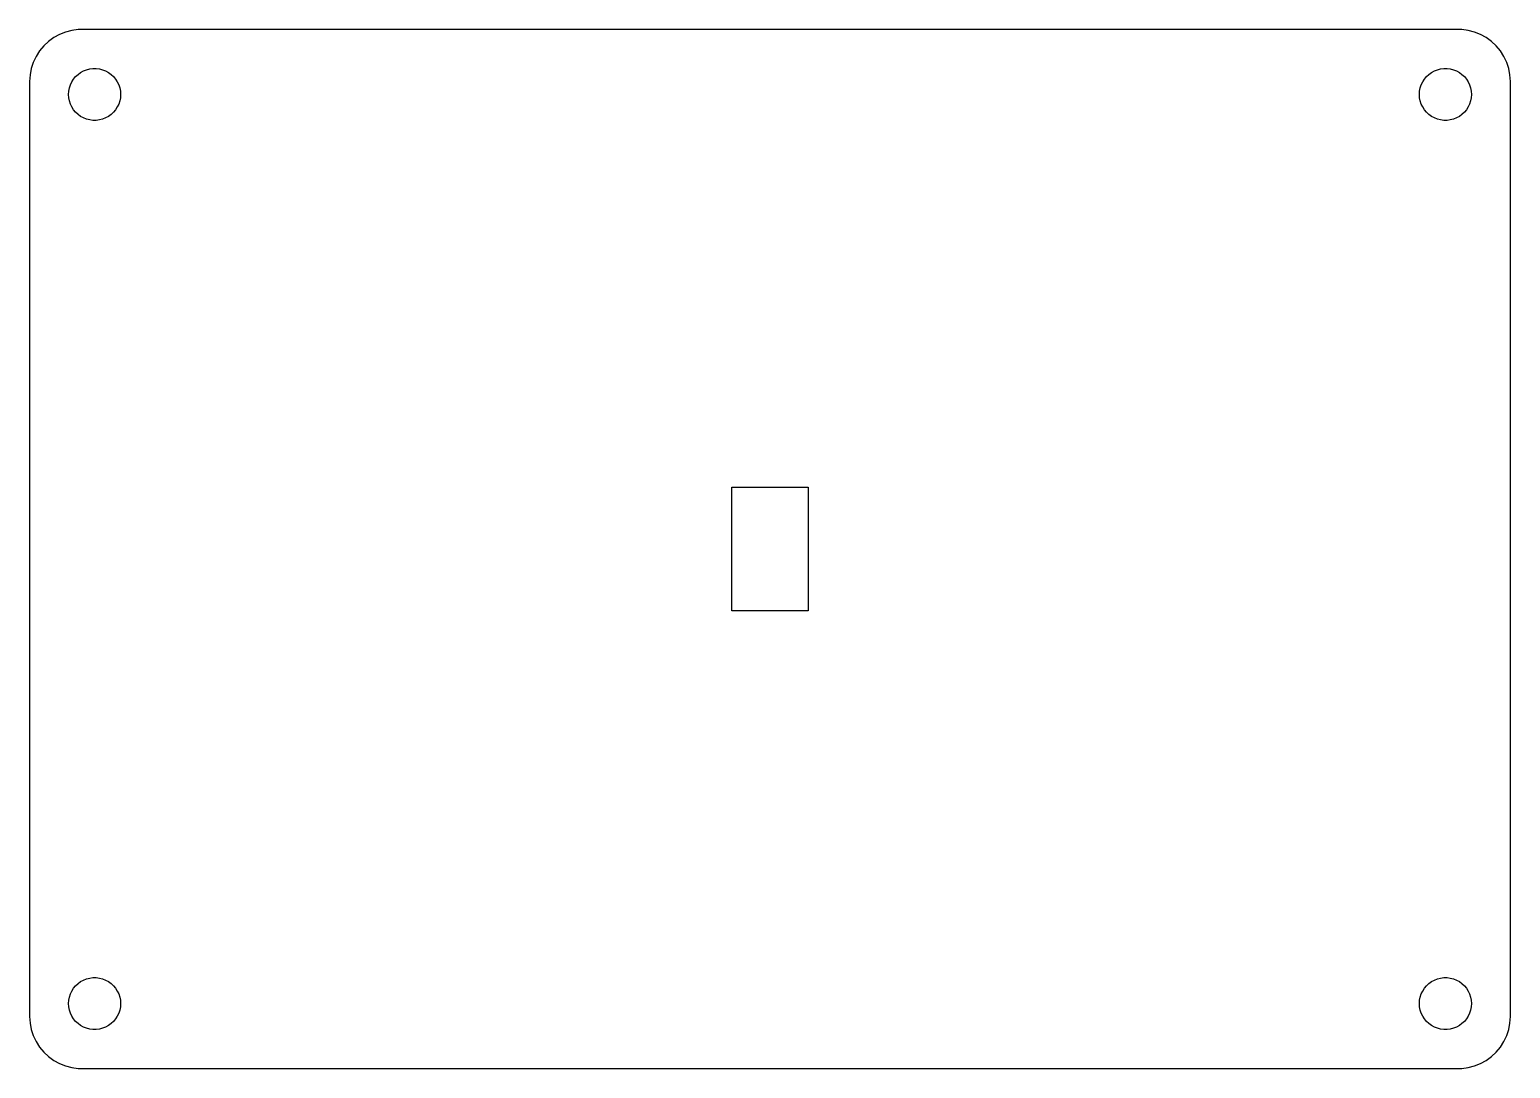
# Model space of a CAD drawing. Header units: metres. Extents: x -57 to 57, y -40 to 40.
import ezdxf

# ---------------------------------------------------------------- set-up
doc = ezdxf.new("R2010")
doc.units = ezdxf.units.M

msp = doc.modelspace()

# ---------------------------------------------------------------- linework, layer by layer
for p, q in [((-53.7495, 39.9291), (-54.2361, 39.8042)), ((-53.2512, 39.9921), (-53.7495, 39.9291)), ((53.2512, 39.9921), (-53.2512, 39.9921)), ((53.7495, 39.9291), (53.2512, 39.9921)), ((54.2361, 39.8042), (53.7495, 39.9291)), ((-55.5497, 39.082), (-55.9159, 38.7382)), ((-55.1433, 39.3773), (-55.5497, 39.082)), ((-54.7031, 39.6193), (-55.1433, 39.3773)), ((-54.2361, 39.8042), (-54.7031, 39.6193)), ((54.7031, 39.6193), (54.2361, 39.8042)), ((55.1433, 39.3773), (54.7031, 39.6193)), ((55.5497, 39.082), (55.1433, 39.3773)), ((55.9159, 38.7382), (55.5497, 39.082)), ((-56.5052, 37.927), (-56.7191, 37.4725)), ((-56.2361, 38.3511), (-56.5052, 37.927)), ((-55.9159, 38.7382), (-56.2361, 38.3511)), ((56.2361, 38.3511), (55.9159, 38.7382)), ((56.5052, 37.927), (56.2361, 38.3511)), ((56.7191, 37.4725), (56.5052, 37.927)), ((-56.9684, 36.5013), (-57, 36)), ((-56.8743, 36.9948), (-56.9684, 36.5013)), ((-56.7191, 37.4725), (-56.8743, 36.9948)), ((-53.4579, 36.3691), (-53.2748, 36.541)), ((-53.2748, 36.541), (-53.0716, 36.6886)), ((-53.0716, 36.6886), (-52.8515, 36.8096)), ((-52.8515, 36.8096), (-52.618, 36.9021)), ((-52.618, 36.9021), (-52.3748, 36.9646)), ((-52.3748, 36.9646), (-52.1256, 36.996)), ((-52.1256, 36.996), (-51.8744, 36.996)), ((-51.8744, 36.996), (-51.6252, 36.9646)), ((-51.6252, 36.9646), (-51.382, 36.9021)), ((-51.382, 36.9021), (-51.1484, 36.8096)), ((-51.1484, 36.8096), (-50.9283, 36.6886)), ((-50.9283, 36.6886), (-50.7251, 36.541)), ((-50.7251, 36.541), (-50.5421, 36.3691)), ((50.5421, 36.3691), (50.7251, 36.541)), ((50.7251, 36.541), (50.9283, 36.6886)), ((50.9283, 36.6886), (51.1484, 36.8096)), ((51.1484, 36.8096), (51.382, 36.9021)), ((51.382, 36.9021), (51.6252, 36.9646)), ((51.6252, 36.9646), (51.8744, 36.996)), ((51.8744, 36.996), (52.1256, 36.996)), ((52.1256, 36.996), (52.3748, 36.9646)), ((52.3748, 36.9646), (52.618, 36.9021)), ((52.618, 36.9021), (52.8515, 36.8096)), ((52.8515, 36.8096), (53.0716, 36.6886)), ((53.0716, 36.6886), (53.2748, 36.541)), ((53.2748, 36.541), (53.4579, 36.3691)), ((56.8743, 36.9948), (56.7191, 37.4725)), ((56.9684, 36.5013), (56.8743, 36.9948)), ((57, 36), (56.9684, 36.5013)), ((-57, 36), (-57, -36)), ((-53.9842, 35.2507), (-53.9372, 35.4974)), ((-53.9372, 35.4974), (-53.8595, 35.7362)), ((-53.8595, 35.7362), (-53.7526, 35.9635)), ((-53.7526, 35.9635), (-53.618, 36.1756)), ((-53.618, 36.1756), (-53.4579, 36.3691)), ((-50.5421, 36.3691), (-50.382, 36.1756)), ((-50.382, 36.1756), (-50.2474, 35.9635)), ((-50.2474, 35.9635), (-50.1404, 35.7362)), ((-50.1404, 35.7362), (-50.0628, 35.4974)), ((-50.0628, 35.4974), (-50.0158, 35.2507)), ((50.0158, 35.2507), (50.0628, 35.4974)), ((50.0628, 35.4974), (50.1404, 35.7362)), ((50.1404, 35.7362), (50.2474, 35.9635)), ((50.2474, 35.9635), (50.382, 36.1756)), ((50.382, 36.1756), (50.5421, 36.3691)), ((53.4579, 36.3691), (53.618, 36.1756)), ((53.618, 36.1756), (53.7526, 35.9635)), ((53.7526, 35.9635), (53.8595, 35.7362)), ((53.8595, 35.7362), (53.9372, 35.4974)), ((53.9372, 35.4974), (53.9842, 35.2507)), ((57, -36), (57, 36)), ((-54, 35), (-53.9842, 35.2507)), ((-53.9842, 34.7493), (-54, 35)), ((-53.9372, 34.5026), (-53.9842, 34.7493)), ((-53.8595, 34.2637), (-53.9372, 34.5026)), ((-53.7526, 34.0365), (-53.8595, 34.2637)), ((-50.1404, 34.2637), (-50.2474, 34.0365)), ((-50.0628, 34.5026), (-50.1404, 34.2637)), ((-50.0158, 34.7493), (-50.0628, 34.5026)), ((-50.0158, 35.2507), (-50, 35)), ((-50, 35), (-50.0158, 34.7493)), ((50, 35), (50.0158, 35.2507)), ((50.0158, 34.7493), (50, 35)), ((50.0628, 34.5026), (50.0158, 34.7493)), ((50.1404, 34.2637), (50.0628, 34.5026)), ((50.2474, 34.0365), (50.1404, 34.2637)), ((53.8595, 34.2637), (53.7526, 34.0365)), ((53.9372, 34.5026), (53.8595, 34.2637)), ((53.9842, 34.7493), (53.9372, 34.5026)), ((53.9842, 35.2507), (54, 35)), ((54, 35), (53.9842, 34.7493)), ((-53.618, 33.8244), (-53.7526, 34.0365)), ((-53.4579, 33.6309), (-53.618, 33.8244)), ((-53.2748, 33.459), (-53.4579, 33.6309)), ((-53.0716, 33.3113), (-53.2748, 33.459)), ((-52.8515, 33.1903), (-53.0716, 33.3113)), ((-52.618, 33.0979), (-52.8515, 33.1903)), ((-52.3748, 33.0354), (-52.618, 33.0979)), ((-51.382, 33.0979), (-51.6252, 33.0354)), ((-51.1484, 33.1903), (-51.382, 33.0979)), ((-50.9283, 33.3113), (-51.1484, 33.1903)), ((-50.7251, 33.459), (-50.9283, 33.3113)), ((-50.5421, 33.6309), (-50.7251, 33.459)), ((-50.382, 33.8244), (-50.5421, 33.6309)), ((-50.2474, 34.0365), (-50.382, 33.8244)), ((50.382, 33.8244), (50.2474, 34.0365)), ((50.5421, 33.6309), (50.382, 33.8244)), ((50.7251, 33.459), (50.5421, 33.6309)), ((50.9283, 33.3113), (50.7251, 33.459)), ((51.1484, 33.1903), (50.9283, 33.3113)), ((51.382, 33.0979), (51.1484, 33.1903)), ((51.6252, 33.0354), (51.382, 33.0979)), ((52.618, 33.0979), (52.3748, 33.0354)), ((52.8515, 33.1903), (52.618, 33.0979)), ((53.0716, 33.3113), (52.8515, 33.1903)), ((53.2748, 33.459), (53.0716, 33.3113)), ((53.4579, 33.6309), (53.2748, 33.459)), ((53.618, 33.8244), (53.4579, 33.6309)), ((53.7526, 34.0365), (53.618, 33.8244)), ((-52.1256, 33.0039), (-52.3748, 33.0354)), ((-51.8744, 33.0039), (-52.1256, 33.0039)), ((-51.6252, 33.0354), (-51.8744, 33.0039)), ((51.8744, 33.0039), (51.6252, 33.0354)), ((52.1256, 33.0039), (51.8744, 33.0039)), ((52.3748, 33.0354), (52.1256, 33.0039)), ((-2.95, -4.75), (-2.95, 4.75)), ((-2.95, 4.75), (2.95, 4.75)), ((2.95, 4.75), (2.95, -4.75)), ((2.95, -4.75), (-2.95, -4.75)), ((-52.618, -33.0979), (-52.3748, -33.0354)), ((-52.3748, -33.0354), (-52.1256, -33.0039)), ((-52.1256, -33.0039), (-51.8744, -33.0039)), ((-51.8744, -33.0039), (-51.6252, -33.0354)), ((-51.6252, -33.0354), (-51.382, -33.0979)), ((51.382, -33.0979), (51.6252, -33.0354)), ((51.6252, -33.0354), (51.8744, -33.0039)), ((51.8744, -33.0039), (52.1256, -33.0039)), ((52.1256, -33.0039), (52.3748, -33.0354)), ((52.3748, -33.0354), (52.618, -33.0979)), ((-53.8595, -34.2637), (-53.7526, -34.0365)), ((-53.7526, -34.0365), (-53.618, -33.8244)), ((-53.618, -33.8244), (-53.4579, -33.6309)), ((-53.4579, -33.6309), (-53.2748, -33.459)), ((-53.2748, -33.459), (-53.0716, -33.3113)), ((-53.0716, -33.3113), (-52.8515, -33.1903)), ((-52.8515, -33.1903), (-52.618, -33.0979)), ((-51.382, -33.0979), (-51.1484, -33.1903)), ((-51.1484, -33.1903), (-50.9283, -33.3113)), ((-50.9283, -33.3113), (-50.7251, -33.459)), ((-50.7251, -33.459), (-50.5421, -33.6309)), ((-50.5421, -33.6309), (-50.382, -33.8244)), ((-50.382, -33.8244), (-50.2474, -34.0365)), ((-50.2474, -34.0365), (-50.1404, -34.2637)), ((50.1404, -34.2637), (50.2474, -34.0365)), ((50.2474, -34.0365), (50.382, -33.8244)), ((50.382, -33.8244), (50.5421, -33.6309)), ((50.5421, -33.6309), (50.7251, -33.459)), ((50.7251, -33.459), (50.9283, -33.3113)), ((50.9283, -33.3113), (51.1484, -33.1903)), ((51.1484, -33.1903), (51.382, -33.0979)), ((52.618, -33.0979), (52.8515, -33.1903)), ((52.8515, -33.1903), (53.0716, -33.3113)), ((53.0716, -33.3113), (53.2748, -33.459)), ((53.2748, -33.459), (53.4579, -33.6309)), ((53.4579, -33.6309), (53.618, -33.8244)), ((53.618, -33.8244), (53.7526, -34.0365)), ((53.7526, -34.0365), (53.8595, -34.2637)), ((-54, -35), (-53.9842, -34.7493)), ((-53.9842, -35.2507), (-54, -35)), ((-53.9842, -34.7493), (-53.9372, -34.5026)), ((-53.9372, -35.4974), (-53.9842, -35.2507)), ((-53.9372, -34.5026), (-53.8595, -34.2637)), ((-50.1404, -34.2637), (-50.0628, -34.5026)), ((-50.0628, -34.5026), (-50.0158, -34.7493)), ((-50.0158, -35.2507), (-50.0628, -35.4974)), ((-50.0158, -34.7493), (-50, -35)), ((-50, -35), (-50.0158, -35.2507)), ((50, -35), (50.0158, -34.7493)), ((50.0158, -35.2507), (50, -35)), ((50.0158, -34.7493), (50.0628, -34.5026)), ((50.0628, -35.4974), (50.0158, -35.2507)), ((50.0628, -34.5026), (50.1404, -34.2637)), ((53.8595, -34.2637), (53.9372, -34.5026)), ((53.9372, -34.5026), (53.9842, -34.7493)), ((53.9842, -35.2507), (53.9372, -35.4974)), ((53.9842, -34.7493), (54, -35)), ((54, -35), (53.9842, -35.2507)), ((-57, -36), (-56.9684, -36.5013)), ((-53.8595, -35.7362), (-53.9372, -35.4974)), ((-53.7526, -35.9635), (-53.8595, -35.7362)), ((-53.618, -36.1756), (-53.7526, -35.9635)), ((-53.4579, -36.3691), (-53.618, -36.1756)), ((-53.2748, -36.541), (-53.4579, -36.3691)), ((-50.5421, -36.3691), (-50.7251, -36.541)), ((-50.382, -36.1756), (-50.5421, -36.3691)), ((-50.2474, -35.9635), (-50.382, -36.1756)), ((-50.1404, -35.7362), (-50.2474, -35.9635)), ((-50.0628, -35.4974), (-50.1404, -35.7362)), ((50.1404, -35.7362), (50.0628, -35.4974)), ((50.2474, -35.9635), (50.1404, -35.7362)), ((50.382, -36.1756), (50.2474, -35.9635)), ((50.5421, -36.3691), (50.382, -36.1756)), ((50.7251, -36.541), (50.5421, -36.3691)), ((53.4579, -36.3691), (53.2748, -36.541)), ((53.618, -36.1756), (53.4579, -36.3691)), ((53.7526, -35.9635), (53.618, -36.1756)), ((53.8595, -35.7362), (53.7526, -35.9635)), ((53.9372, -35.4974), (53.8595, -35.7362)), ((56.9684, -36.5013), (57, -36)), ((-56.9684, -36.5013), (-56.8743, -36.9948)), ((-56.8743, -36.9948), (-56.7191, -37.4725)), ((-56.7191, -37.4725), (-56.5052, -37.927)), ((-53.0716, -36.6886), (-53.2748, -36.541)), ((-52.8515, -36.8096), (-53.0716, -36.6886)), ((-52.618, -36.9021), (-52.8515, -36.8096)), ((-52.3748, -36.9646), (-52.618, -36.9021)), ((-52.1256, -36.996), (-52.3748, -36.9646)), ((-51.8744, -36.996), (-52.1256, -36.996)), ((-51.6252, -36.9646), (-51.8744, -36.996)), ((-51.382, -36.9021), (-51.6252, -36.9646)), ((-51.1484, -36.8096), (-51.382, -36.9021)), ((-50.9283, -36.6886), (-51.1484, -36.8096)), ((-50.7251, -36.541), (-50.9283, -36.6886)), ((50.9283, -36.6886), (50.7251, -36.541)), ((51.1484, -36.8096), (50.9283, -36.6886)), ((51.382, -36.9021), (51.1484, -36.8096)), ((51.6252, -36.9646), (51.382, -36.9021)), ((51.8744, -36.996), (51.6252, -36.9646)), ((52.1256, -36.996), (51.8744, -36.996)), ((52.3748, -36.9646), (52.1256, -36.996)), ((52.618, -36.9021), (52.3748, -36.9646)), ((52.8515, -36.8096), (52.618, -36.9021)), ((53.0716, -36.6886), (52.8515, -36.8096)), ((53.2748, -36.541), (53.0716, -36.6886)), ((56.5052, -37.927), (56.7191, -37.4725)), ((56.7191, -37.4725), (56.8743, -36.9948)), ((56.8743, -36.9948), (56.9684, -36.5013)), ((-56.5052, -37.927), (-56.2361, -38.3511)), ((-56.2361, -38.3511), (-55.9159, -38.7382)), ((-55.9159, -38.7382), (-55.5497, -39.082)), ((55.5497, -39.082), (55.9159, -38.7382)), ((55.9159, -38.7382), (56.2361, -38.3511)), ((56.2361, -38.3511), (56.5052, -37.927)), ((-55.5497, -39.082), (-55.1433, -39.3773)), ((-55.1433, -39.3773), (-54.7031, -39.6193)), ((-54.7031, -39.6193), (-54.2361, -39.8042)), ((-54.2361, -39.8042), (-53.7495, -39.9291)), ((53.7495, -39.9291), (54.2361, -39.8042)), ((54.2361, -39.8042), (54.7031, -39.6193)), ((54.7031, -39.6193), (55.1433, -39.3773)), ((55.1433, -39.3773), (55.5497, -39.082)), ((-53.7495, -39.9291), (-53.2512, -39.9921)), ((-53.2512, -39.9921), (53.2512, -39.9921)), ((53.2512, -39.9921), (53.7495, -39.9291))]:
    msp.add_line(p, q)

doc.saveas('drawing.dxf')
